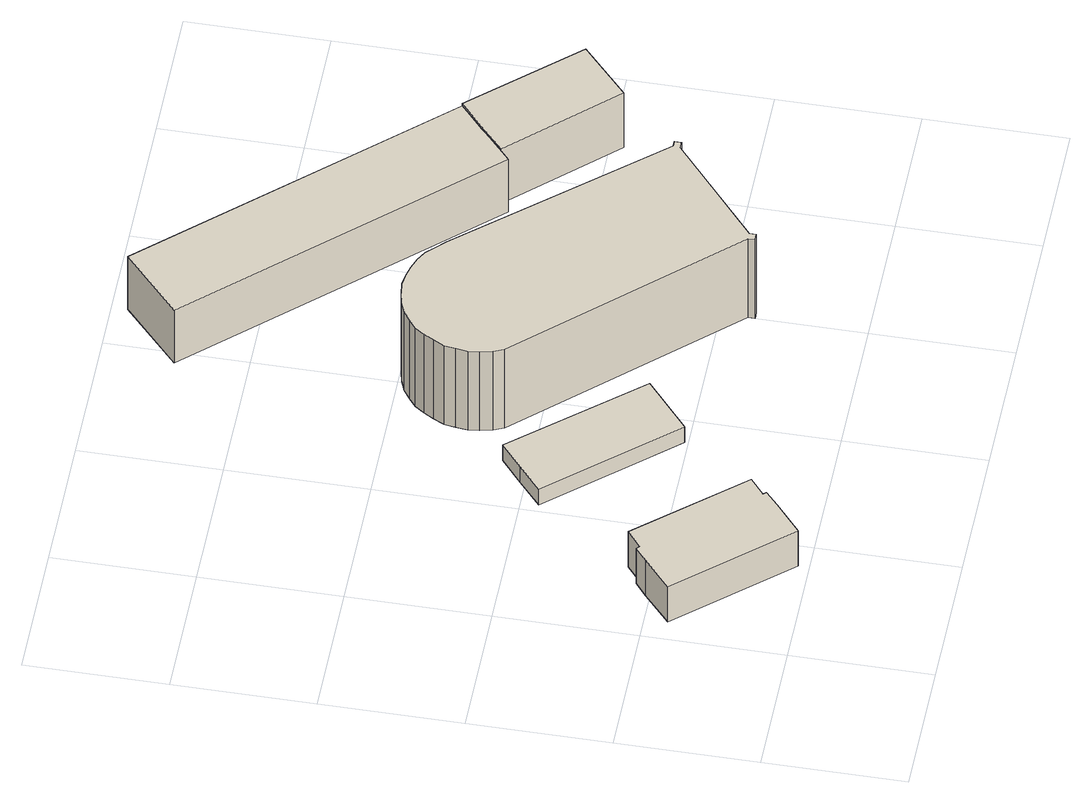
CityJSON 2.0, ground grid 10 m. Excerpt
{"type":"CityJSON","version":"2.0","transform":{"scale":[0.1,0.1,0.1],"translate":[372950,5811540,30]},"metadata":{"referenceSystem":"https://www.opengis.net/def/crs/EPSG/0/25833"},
"CityObjects":{
"building1":{"type":"Building","attributes":{"Gemeindeschluessel":"11000006","BezugspunktDach":"2200","function":"31001_2724","measuredHeight":4.65,"storeysAboveGround":1},"address":[{"country":"Germany","locality":"Berlin","thoroughfareNumber":"1 (12)","thoroughfareName":"Pfaueninsel (Insel)"}],"geometry":[{"type":"Solid","lod":"1","boundaries":[[[[0,1,2,3,4,5,6,7,8,9]],[[10,11,12,13,14,15,16,17,18,19]],[[10,19,9,8]],[[11,10,8,7]],[[12,11,7,6]],[[13,12,6,5]],[[14,13,5,4]],[[15,14,4,3]],[[16,15,3,2]],[[17,16,2,1]],[[18,17,1,0]],[[19,18,0,9]]]]}]},
"building2":{"type":"Building","attributes":{"name":"Eiskeller","Gemeindeschluessel":"11000006","BezugspunktDach":"2200","function":"31001_3030","measuredHeight":2.12,"storeysAboveGround":1},"address":[{"country":"Germany","locality":"Berlin","thoroughfareNumber":"1 (13)","thoroughfareName":"Pfaueninsel (Insel)"}],"geometry":[{"type":"Solid","lod":"1","boundaries":[[[[20,21,22,23,24]],[[25,26,27,28,29]],[[25,29,24,23]],[[26,25,23,22]],[[27,26,22,21]],[[28,27,21,20]],[[29,28,20,24]]]]}]},
"building3":{"type":"Building","attributes":{"name":"Kutscherhaus","Gemeindeschluessel":"11000006","BezugspunktDach":"2200","function":"31001_3030","measuredHeight":7.56,"storeysAboveGround":1},"address":[{"country":"Germany","locality":"Berlin","thoroughfareNumber":"1 (14)","thoroughfareName":"Pfaueninsel (Insel)"}],"geometry":[{"type":"Solid","lod":"1","boundaries":[[[[30,31,32,33,34,35,36,37,38,39,40,41,42,43,44,45,46,47,48,49,50,51,52,53,54,55,56,57]],[[58,59,60,61,62,63,64,65,66,67,68,69,70,71,72,73,74,75,76,77,78,79,80,81,82,83,84,85]],[[58,85,57,56]],[[59,58,56,55]],[[60,59,55,54]],[[61,60,54,53]],[[62,61,53,52]],[[63,62,52,51]],[[64,63,51,50]],[[65,64,50,49]],[[66,65,49,48]],[[67,66,48,47]],[[68,67,47,46]],[[69,68,46,45]],[[70,69,45,44]],[[71,70,44,43]],[[72,71,43,42]],[[73,72,42,41]],[[74,73,41,40]],[[75,74,40,39]],[[76,75,39,38]],[[77,76,38,37]],[[78,77,37,36]],[[79,78,36,35]],[[80,79,35,34]],[[81,80,34,33]],[[82,81,33,32]],[[83,82,32,31]],[[84,83,31,30]],[[85,84,30,57]]]]}]},
"building4":{"type":"Building","attributes":{"Gemeindeschluessel":"11000006","function":"31001_2724"},"address":[{"country":"Germany","locality":"Berlin","thoroughfareNumber":"1 (15)","thoroughfareName":"Pfaueninsel (Insel)"}],"children":["building4-1","building4-2"]},
"building4-1":{"type":"BuildingPart","attributes":{"BezugspunktDach":"2200","measuredHeight":6.61,"storeysAboveGround":1},"parents":["building4"],"geometry":[{"type":"MultiSurface","lod":"1","boundaries":[[[86,87,88,89,90]],[[91,92,93,94,95]],[[91,95,90,89]],[[92,91,89,88]],[[92,96,97]],[[94,98,99,86]],[[95,94,86,90]],[[93,97,96,100,87]],[[88,100,96,92]],[[93,87,99,98]]]}]},
"building4-2":{"type":"BuildingPart","attributes":{"BezugspunktDach":"2200","measuredHeight":6.53,"storeysAboveGround":1},"parents":["building4"],"geometry":[{"type":"MultiSurface","lod":"1","boundaries":[[[101,102,103,104,105]],[[96,92,106,107,98]],[[100,87,99,105,104]],[[88,100,104,103]],[[106,92,103,102]],[[107,106,102,101]],[[98,107,101,105]],[[96,93,87,100]],[[93,98,99,87]],[[108,92,96,109,100,88]]]}]}
},
"vertices":[
[71,6,55],[92,24,55],[102,33,55],[100,35,55],[112,45,55],[50,117,55],[38,107,55],[36,109,55],[26,101,55],[5,82,55],[26,101,21],[36,109,21],[38,107,21],[50,117,21],[112,45,21],[100,35,21],[102,33,21],[92,24,21],[71,6,21],[5,82,21],
[171,101,34],[206,131,34],[133,217,34],[115,202,34],[97,186,34],[115,202,19],[133,217,19],[206,131,19],[171,101,19],[97,186,19],
[162,238,90],[164,229,90],[167,222,90],[296,81,90],[296,76,90],[301,76,90],[301,81,90],[370,140,90],[375,140,90],[375,145,90],[371,145,90],[257,278,90],[251,284,90],[245,290,90],[238,294,90],[230,297,90],[222,299,90],[214,300,90],[205,299,90],[197,297,90],[189,294,90],[182,289,90],[176,284,90],[171,277,90],[167,270,90],[163,262,90],[162,254,90],[161,246,90],[162,254,14],[163,262,14],[167,270,14],[171,277,14],[176,284,14],[182,289,14],[189,294,14],[197,297,14],[205,299,14],[214,300,14],[222,299,14],[230,297,14],[238,294,14],[245,290,14],[251,284,14],[257,278,14],[371,145,14],[375,145,14],[375,140,14],[370,140,14],[301,81,14],[301,76,14],[296,76,14],[296,81,14],[167,222,14],[164,229,14],[162,238,14],[161,246,14],
[367,256,60],[388,275,60],[410,295,60],[234,489,60],[191,450,60],[234,489,9],[410,295,9],[388,275,9],[367,256,9],[191,450,9],[392,279,9],[391,277,9],[374,262,9],[374,262,60],[392,279,60],
[439,191,62],[474,223,62],[410,295,62],[392,279,62],[374,262,62],[474,223,9],[439,191,9],[410,295,39],[392,279,32]
]}
